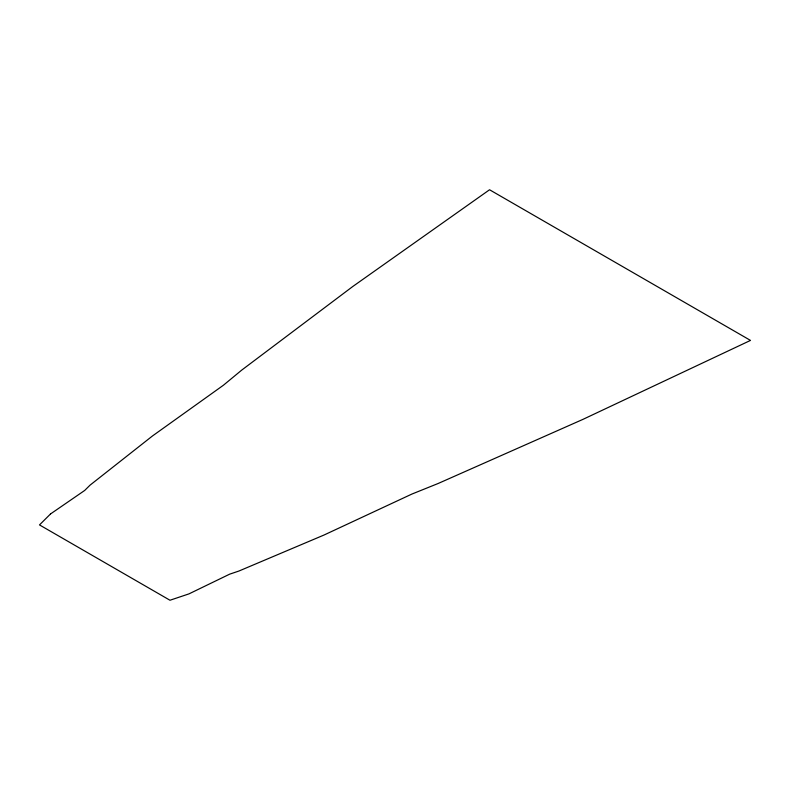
<?xml version="1.0" encoding="UTF-8"?>
<svg xmlns="http://www.w3.org/2000/svg" width="790" height="790" viewBox="0 0 790 790"><rect width="100%" height="100%" fill="white"/><g stroke="black" fill="none" stroke-linecap="round" stroke-linejoin="round"><path stroke-width="1.19" d="M50.511 513.964L39.5 524.915L169.978 600.242L188.938 593.892L229.663 574.162L238.857 571.061L324.009 535.037L411.896 494.066L438.075 483.519L582.882 419.401L750.5 340.411L489.553 189.758L352.745 286.523L241.681 370.135L223.402 385.244L152.44 435.991L90.05 485.149L84.688 490.452L50.511 513.964"/></g></svg>
